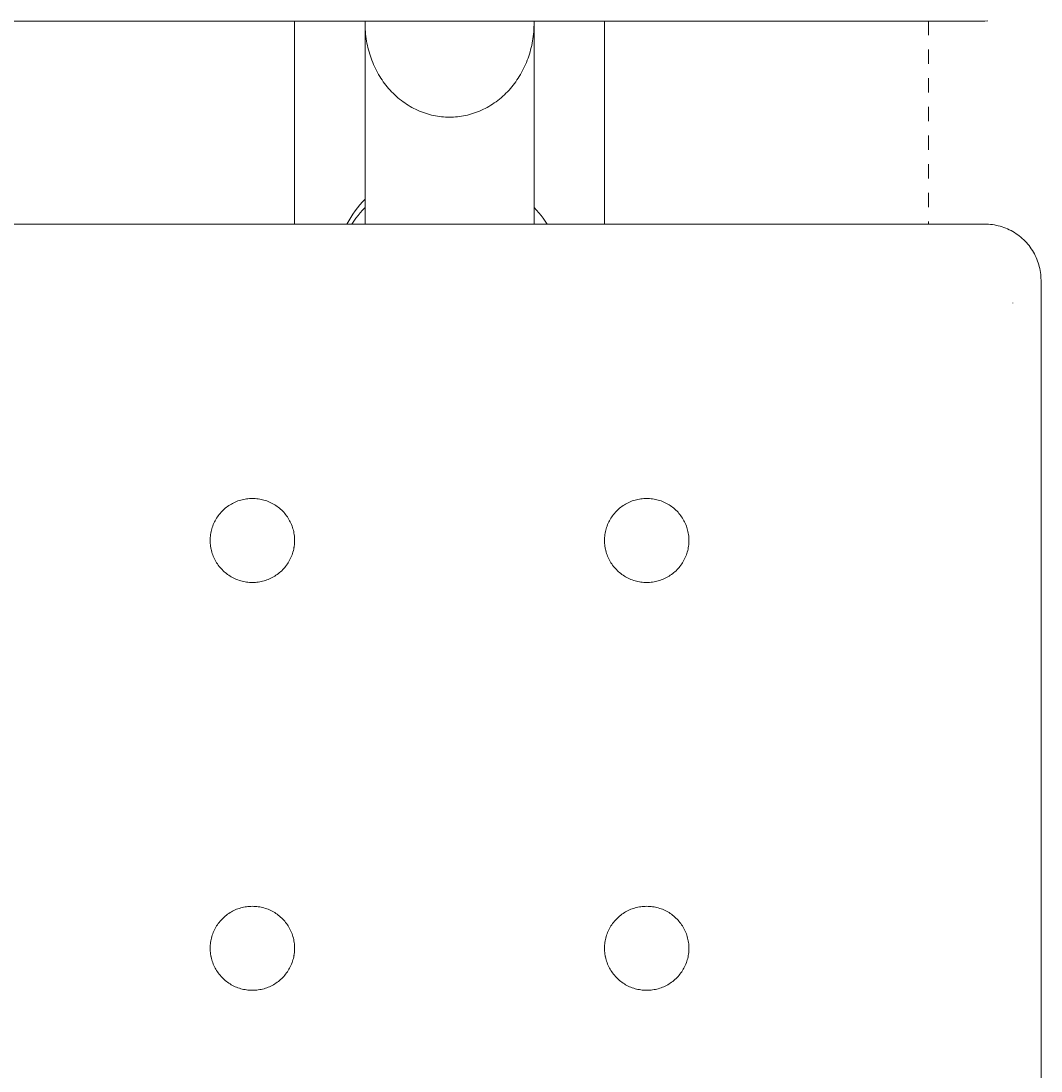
# Model space of a CAD drawing. Header units: inches. Extents: x -7 to 144, y -3 to 95.
# Drawn here: x 16.05 to 23.18, y 13.9 to 21.23 of the extents above; entities that cross this region are included whole.
import ezdxf

# ---------------------------------------------------------------- set-up
doc = ezdxf.new("R2010")
doc.units = ezdxf.units.IN
doc.linetypes.add('HIDDEN', pattern=[1.905, 1.27, -0.635])
doc.layers.add('ZANO_R', color=7, linetype='Continuous', lineweight=0)
doc.layers.add('ZANO_R_przerywana', color=250, linetype='HIDDEN', lineweight=0)

msp = doc.modelspace()

# ---------------------------------------------------------------- linework, layer by layer
at = {"layer": 'ZANO_R'}
for p, q in [((22.78782, 21.23406), (11.37049, 21.23406)), ((17.96498, 19.81464), (17.96498, 21.23406)), ((18.45708, 19.81464), (18.45709, 21.23406)), ((18.45716, 19.81464), (18.45716, 21.20713)), ((18.45716, 21.20713), (18.45757, 21.19095)), ((19.63774, 21.19096), (19.63815, 21.20714)), ((19.63815, 19.81464), (19.63815, 21.20714)), ((19.63824, 19.81464), (19.63822, 21.23406)), ((20.13033, 19.81464), (20.13033, 21.23406)), ((22.81097, 21.23432), (22.78782, 21.23406)), ((18.45757, 21.19095), (18.45834, 21.17478)), ((18.45834, 21.17478), (18.45946, 21.15863)), ((18.45946, 21.15863), (18.46094, 21.14251)), ((18.46094, 21.14251), (18.46278, 21.12643)), ((19.63253, 21.12644), (19.63437, 21.14253)), ((19.63437, 21.14253), (19.63585, 21.15864)), ((19.63585, 21.15864), (19.63698, 21.17479)), ((19.63698, 21.17479), (19.63774, 21.19096)), ((18.46278, 21.12643), (18.46498, 21.11039)), ((18.46498, 21.11039), (18.46754, 21.09441)), ((18.46754, 21.09441), (18.47045, 21.07849)), ((18.47045, 21.07849), (18.47358, 21.06329)), ((18.47358, 21.06329), (18.47704, 21.04817)), ((19.61828, 21.04818), (19.62174, 21.06331)), ((19.62174, 21.06331), (19.62487, 21.0785)), ((19.62487, 21.0785), (19.62778, 21.09442)), ((19.62778, 21.09442), (19.63034, 21.11041)), ((19.63034, 21.11041), (19.63253, 21.12644)), ((18.47704, 21.04817), (18.48082, 21.03312)), ((18.48082, 21.03312), (18.48493, 21.01816)), ((18.48493, 21.01816), (18.48937, 21.00329)), ((18.48937, 21.00329), (18.49413, 20.98853)), ((18.49413, 20.98853), (18.49922, 20.97387)), ((19.5961, 20.97388), (19.60119, 20.98854)), ((19.60119, 20.98854), (19.60595, 21.00331)), ((19.60595, 21.00331), (19.61039, 21.01817)), ((19.61039, 21.01817), (19.6145, 21.03313)), ((19.6145, 21.03313), (19.61828, 21.04818)), ((18.49922, 20.97387), (18.50463, 20.95933)), ((18.50463, 20.95933), (18.51041, 20.94482)), ((18.51041, 20.94482), (18.51651, 20.93044)), ((18.51651, 20.93044), (18.52294, 20.91621)), ((18.52294, 20.91621), (18.52969, 20.90212)), ((19.56563, 20.90213), (19.57238, 20.91622)), ((19.57238, 20.91622), (19.57881, 20.93045)), ((19.57881, 20.93045), (19.58491, 20.94483)), ((19.58491, 20.94483), (19.59068, 20.95934)), ((19.59068, 20.95934), (19.5961, 20.97388)), ((18.52969, 20.90212), (18.53676, 20.8882)), ((18.53676, 20.8882), (18.54416, 20.87444)), ((18.54416, 20.87444), (18.55187, 20.86086)), ((18.55187, 20.86086), (18.5599, 20.84747)), ((18.5599, 20.84747), (18.56792, 20.83476)), ((19.5274, 20.83477), (19.53542, 20.84747)), ((19.53542, 20.84747), (19.54345, 20.86087)), ((19.54345, 20.86087), (19.55116, 20.87445)), ((19.55116, 20.87445), (19.55855, 20.88821)), ((19.55855, 20.88821), (19.56563, 20.90213)), ((18.56792, 20.83476), (18.57623, 20.82224)), ((18.57623, 20.82224), (18.58483, 20.80992)), ((18.58483, 20.80992), (18.59371, 20.7978)), ((18.59371, 20.7978), (18.60287, 20.78589)), ((18.60287, 20.78589), (18.61231, 20.7742)), ((18.61231, 20.7742), (18.62202, 20.76274)), ((19.4733, 20.76274), (19.48301, 20.7742)), ((19.48301, 20.7742), (19.49245, 20.7859)), ((19.49245, 20.7859), (19.50161, 20.7978)), ((19.50161, 20.7978), (19.51049, 20.80993)), ((19.51049, 20.80993), (19.51909, 20.82225)), ((19.51909, 20.82225), (19.5274, 20.83477)), ((18.62202, 20.76274), (18.632, 20.75151)), ((18.632, 20.75151), (18.64245, 20.74032)), ((18.64245, 20.74032), (18.65317, 20.7294)), ((18.65317, 20.7294), (18.66416, 20.71874)), ((18.66416, 20.71874), (18.67542, 20.70836)), ((18.67542, 20.70836), (18.68693, 20.69827)), ((18.68693, 20.69827), (18.69869, 20.68848)), ((19.39663, 20.68849), (19.40839, 20.69828)), ((19.40839, 20.69828), (19.4199, 20.70837)), ((19.4199, 20.70837), (19.43116, 20.71874)), ((19.43116, 20.71874), (19.44215, 20.7294)), ((19.44215, 20.7294), (19.45287, 20.74033)), ((19.45287, 20.74033), (19.46331, 20.75151)), ((19.46331, 20.75151), (19.4733, 20.76274)), ((18.69869, 20.68848), (18.7107, 20.67899)), ((18.7107, 20.67899), (18.72295, 20.66982)), ((18.72295, 20.66982), (18.73491, 20.66134)), ((18.73491, 20.66134), (18.74707, 20.65316)), ((18.74707, 20.65316), (18.75944, 20.64528)), ((18.75944, 20.64528), (18.77201, 20.63773)), ((18.77201, 20.63773), (18.78476, 20.6305)), ((18.78476, 20.6305), (18.79769, 20.6236)), ((18.79769, 20.6236), (18.8108, 20.61703)), ((19.28451, 20.61704), (19.29762, 20.6236)), ((19.29762, 20.6236), (19.31056, 20.6305)), ((19.31056, 20.6305), (19.32331, 20.63773)), ((19.32331, 20.63773), (19.33588, 20.64529)), ((19.33588, 20.64529), (19.34825, 20.65316)), ((19.34825, 20.65316), (19.36041, 20.66134)), ((19.36041, 20.66134), (19.37237, 20.66983)), ((19.37237, 20.66983), (19.38462, 20.679)), ((19.38462, 20.679), (19.39663, 20.68849)), ((18.8108, 20.61703), (18.82408, 20.61082)), ((18.82408, 20.61082), (18.83762, 20.60491)), ((18.83762, 20.60491), (18.85131, 20.59936)), ((18.85131, 20.59936), (18.86515, 20.59417)), ((18.86515, 20.59417), (18.87912, 20.58936)), ((18.87912, 20.58936), (18.89321, 20.58493)), ((18.89321, 20.58493), (18.90742, 20.58088)), ((18.90742, 20.58088), (18.92173, 20.57722)), ((18.92173, 20.57722), (18.93614, 20.57395)), ((18.93614, 20.57395), (18.94991, 20.57121)), ((18.94991, 20.57121), (18.96375, 20.56883)), ((18.96375, 20.56883), (18.97765, 20.56681)), ((18.97765, 20.56681), (18.99159, 20.56515)), ((18.99159, 20.56515), (19.00558, 20.56386)), ((19.00558, 20.56386), (19.01959, 20.56294)), ((19.01959, 20.56294), (19.03362, 20.56239)), ((19.03362, 20.56239), (19.04766, 20.5622)), ((19.04766, 20.5622), (19.0617, 20.56239)), ((19.0617, 20.56239), (19.07573, 20.56294)), ((19.07573, 20.56294), (19.08974, 20.56386)), ((19.08974, 20.56386), (19.10372, 20.56515)), ((19.10372, 20.56515), (19.11767, 20.56681)), ((19.11767, 20.56681), (19.13156, 20.56883)), ((19.13156, 20.56883), (19.1454, 20.57121)), ((19.1454, 20.57121), (19.15917, 20.57395)), ((19.15917, 20.57395), (19.17358, 20.57722)), ((19.17358, 20.57722), (19.18789, 20.58088)), ((19.18789, 20.58088), (19.2021, 20.58493)), ((19.2021, 20.58493), (19.2162, 20.58937)), ((19.2162, 20.58937), (19.23017, 20.59418)), ((19.23017, 20.59418), (19.244, 20.59936)), ((19.244, 20.59936), (19.2577, 20.60491)), ((19.2577, 20.60491), (19.27124, 20.61082)), ((19.27124, 20.61082), (19.28451, 20.61704)), ((18.42082, 19.94962), (18.43861, 19.97022)), ((18.43861, 19.97022), (18.45708, 19.99022)), ((18.37171, 19.88442), (18.38736, 19.90669)), ((18.38736, 19.90669), (18.40373, 19.92843)), ((18.40373, 19.92843), (18.42082, 19.94962)), ((18.40817, 19.87501), (18.4239, 19.89422)), ((18.4239, 19.89422), (18.44021, 19.91294)), ((18.44021, 19.91294), (18.45708, 19.93116)), ((19.63824, 19.93116), (19.65511, 19.91294)), ((19.65511, 19.91294), (19.67142, 19.89422)), ((19.67142, 19.89422), (19.68715, 19.87501)), ((11.37049, 19.81464), (22.78782, 19.81464)), ((18.32936, 19.81464), (18.3427, 19.83837)), ((18.3427, 19.83837), (18.35682, 19.86163)), ((18.35682, 19.86163), (18.37171, 19.88442)), ((18.36457, 19.81464), (18.37849, 19.8352)), ((18.37849, 19.8352), (18.39302, 19.85533)), ((18.39302, 19.85533), (18.40817, 19.87501)), ((19.68715, 19.87501), (19.70229, 19.85533)), ((19.70229, 19.85533), (19.71683, 19.8352)), ((19.71683, 19.8352), (19.73074, 19.81464)), ((22.78782, 19.81464), (22.80153, 19.81443)), ((22.80153, 19.81443), (22.81523, 19.81374)), ((22.81523, 19.81374), (22.82889, 19.81257)), ((22.82889, 19.81257), (22.84251, 19.81092)), ((22.84251, 19.81092), (22.85606, 19.8088)), ((22.85606, 19.8088), (22.86953, 19.80621)), ((22.86953, 19.80621), (22.8829, 19.80315)), ((22.8829, 19.80315), (22.89615, 19.79963)), ((22.89615, 19.79963), (22.90928, 19.79564)), ((22.90928, 19.79564), (22.92225, 19.7912)), ((22.92225, 19.7912), (22.93507, 19.78631)), ((22.93507, 19.78631), (22.9477, 19.78098)), ((22.9477, 19.78098), (22.96015, 19.77521)), ((22.96015, 19.77521), (22.97238, 19.769)), ((22.97238, 19.769), (22.98439, 19.76238)), ((22.98439, 19.76238), (22.99616, 19.75533)), ((22.99616, 19.75533), (23.00767, 19.74789)), ((23.00767, 19.74789), (23.01892, 19.74004)), ((23.01892, 19.74004), (23.02989, 19.73181)), ((23.02989, 19.73181), (23.04057, 19.7232)), ((23.04057, 19.7232), (23.05094, 19.71422)), ((23.05094, 19.71422), (23.06099, 19.70489)), ((23.06099, 19.70489), (23.0707, 19.69521)), ((23.0707, 19.69521), (23.08008, 19.68519)), ((23.08008, 19.68519), (23.0891, 19.67486)), ((23.0891, 19.67486), (23.09775, 19.66422)), ((23.09775, 19.66422), (23.10602, 19.65328)), ((23.10602, 19.65328), (23.11391, 19.64206)), ((23.11391, 19.64206), (23.1214, 19.63057)), ((23.1214, 19.63057), (23.12849, 19.61883)), ((23.12849, 19.61883), (23.13516, 19.60684)), ((23.13516, 19.60684), (23.14141, 19.59464)), ((23.14141, 19.59464), (23.14724, 19.58222)), ((23.14724, 19.58222), (23.15262, 19.5696)), ((23.15262, 19.5696), (23.15756, 19.55681)), ((23.15756, 19.55681), (23.16205, 19.54385)), ((23.16205, 19.54385), (23.16608, 19.53074)), ((23.16608, 19.53074), (23.16966, 19.5175)), ((23.16966, 19.5175), (23.17277, 19.50414)), ((23.17277, 19.50414), (23.17541, 19.49068)), ((23.17541, 19.49068), (23.17759, 19.47714)), ((23.17759, 19.47714), (23.17928, 19.46353)), ((23.17928, 19.46353), (23.18051, 19.44987)), ((23.18051, 19.44987), (23.18125, 19.43617)), ((23.18125, 19.43617), (23.18152, 19.42246)), ((23.18152, 19.28576), (23.18152, 19.42246)), ((22.98467, 19.26135), (22.98465, 19.26352)), ((23.18152, 13.03517), (23.18152, 19.28576)), ((17.48841, 17.83562), (17.48041, 17.82919)), ((17.49663, 17.84176), (17.48841, 17.83562)), ((17.50507, 17.84761), (17.49663, 17.84176)), ((17.5137, 17.85317), (17.50507, 17.84761)), ((17.52252, 17.85841), (17.5137, 17.85317)), ((17.53151, 17.86335), (17.52252, 17.85841)), ((17.54068, 17.86797), (17.53151, 17.86335)), ((17.55, 17.87227), (17.54068, 17.86797)), ((17.55946, 17.87624), (17.55, 17.87227)), ((17.56906, 17.87988), (17.55946, 17.87624)), ((17.57878, 17.88318), (17.56906, 17.87988)), ((17.58861, 17.88614), (17.57878, 17.88318)), ((17.59853, 17.88876), (17.58861, 17.88614)), ((17.60854, 17.89103), (17.59853, 17.88876)), ((17.61862, 17.89294), (17.60854, 17.89103)), ((17.62877, 17.8945), (17.61862, 17.89294)), ((17.63896, 17.89571), (17.62877, 17.8945)), ((17.64919, 17.89657), (17.63896, 17.89571)), ((17.65944, 17.89706), (17.64919, 17.89657)), ((17.6697, 17.8972), (17.65944, 17.89706)), ((17.67997, 17.89706), (17.6697, 17.8972)), ((17.69022, 17.89657), (17.67997, 17.89706)), ((17.70045, 17.89571), (17.69022, 17.89657)), ((17.71064, 17.8945), (17.70045, 17.89571)), ((17.72078, 17.89294), (17.71064, 17.8945)), ((17.73087, 17.89103), (17.72078, 17.89294)), ((17.74088, 17.88876), (17.73087, 17.89103)), ((17.7508, 17.88614), (17.74088, 17.88876)), ((17.76063, 17.88318), (17.7508, 17.88614)), ((17.77035, 17.87988), (17.76063, 17.88318)), ((17.77994, 17.87624), (17.77035, 17.87988)), ((17.78941, 17.87227), (17.77994, 17.87624)), ((17.79873, 17.86797), (17.78941, 17.87227)), ((17.80789, 17.86335), (17.79873, 17.86797)), ((17.81689, 17.85841), (17.80789, 17.86335)), ((17.82571, 17.85317), (17.81689, 17.85841)), ((17.83434, 17.84761), (17.82571, 17.85317)), ((17.84277, 17.84176), (17.83434, 17.84761)), ((17.851, 17.83562), (17.84277, 17.84176)), ((17.859, 17.82919), (17.851, 17.83562)), ((20.23632, 17.82919), (20.24432, 17.83562)), ((20.24432, 17.83562), (20.25254, 17.84176)), ((20.25254, 17.84176), (20.26097, 17.84761)), ((20.26097, 17.84761), (20.2696, 17.85317)), ((20.2696, 17.85317), (20.27842, 17.85841)), ((20.27842, 17.85841), (20.28742, 17.86335)), ((20.28742, 17.86335), (20.29659, 17.86797)), ((20.29659, 17.86797), (20.30591, 17.87227)), ((20.30591, 17.87227), (20.31537, 17.87624)), ((20.31537, 17.87624), (20.32497, 17.87988)), ((20.32497, 17.87988), (20.33469, 17.88318)), ((20.33469, 17.88318), (20.34451, 17.88614)), ((20.34451, 17.88614), (20.35444, 17.88876)), ((20.35444, 17.88876), (20.36445, 17.89103)), ((20.36445, 17.89103), (20.37453, 17.89294)), ((20.37453, 17.89294), (20.38468, 17.8945)), ((20.38468, 17.8945), (20.39487, 17.89571)), ((20.39487, 17.89571), (20.4051, 17.89657)), ((20.4051, 17.89657), (20.41535, 17.89706)), ((20.41535, 17.89706), (20.42561, 17.8972)), ((20.42561, 17.8972), (20.43587, 17.89706)), ((20.43587, 17.89706), (20.44613, 17.89657)), ((20.44613, 17.89657), (20.45635, 17.89571)), ((20.45635, 17.89571), (20.46655, 17.8945)), ((20.46655, 17.8945), (20.47669, 17.89294)), ((20.47669, 17.89294), (20.48677, 17.89103)), ((20.48677, 17.89103), (20.49678, 17.88876)), ((20.49678, 17.88876), (20.50671, 17.88614)), ((20.50671, 17.88614), (20.51654, 17.88318)), ((20.51654, 17.88318), (20.52625, 17.87988)), ((20.52625, 17.87988), (20.53585, 17.87624)), ((20.53585, 17.87624), (20.54532, 17.87227)), ((20.54532, 17.87227), (20.55464, 17.86797)), ((20.55464, 17.86797), (20.5638, 17.86335)), ((20.5638, 17.86335), (20.5728, 17.85841)), ((20.5728, 17.85841), (20.58162, 17.85317)), ((20.58162, 17.85317), (20.59025, 17.84761)), ((20.59025, 17.84761), (20.59868, 17.84176)), ((20.59868, 17.84176), (20.6069, 17.83562)), ((20.6069, 17.83562), (20.61491, 17.82919)), ((17.41976, 17.76001), (17.41444, 17.75124)), ((17.42539, 17.7686), (17.41976, 17.76001)), ((17.43131, 17.77698), (17.42539, 17.7686)), ((17.43752, 17.78515), (17.43131, 17.77698)), ((17.44401, 17.7931), (17.43752, 17.78515)), ((17.45078, 17.80082), (17.44401, 17.7931)), ((17.45781, 17.80829), (17.45078, 17.80082)), ((17.4651, 17.81552), (17.45781, 17.80829)), ((17.47263, 17.82249), (17.4651, 17.81552)), ((17.48041, 17.82919), (17.47263, 17.82249)), ((17.86677, 17.82249), (17.859, 17.82919)), ((17.87431, 17.81552), (17.86677, 17.82249)), ((17.8816, 17.80829), (17.87431, 17.81552)), ((17.88863, 17.80082), (17.8816, 17.80829)), ((17.89539, 17.7931), (17.88863, 17.80082)), ((17.90189, 17.78515), (17.89539, 17.7931)), ((17.9081, 17.77698), (17.90189, 17.78515)), ((17.91402, 17.7686), (17.9081, 17.77698)), ((17.91964, 17.76001), (17.91402, 17.7686)), ((17.92497, 17.75124), (17.91964, 17.76001)), ((20.17035, 17.75124), (20.17567, 17.76001)), ((20.17567, 17.76001), (20.1813, 17.7686)), ((20.1813, 17.7686), (20.18722, 17.77698)), ((20.18722, 17.77698), (20.19343, 17.78515)), ((20.19343, 17.78515), (20.19992, 17.7931)), ((20.19992, 17.7931), (20.20669, 17.80082)), ((20.20669, 17.80082), (20.21372, 17.80829)), ((20.21372, 17.80829), (20.22101, 17.81552)), ((20.22101, 17.81552), (20.22854, 17.82249)), ((20.22854, 17.82249), (20.23632, 17.82919)), ((20.61491, 17.82919), (20.62268, 17.82249)), ((20.62268, 17.82249), (20.63022, 17.81552)), ((20.63022, 17.81552), (20.6375, 17.80829)), ((20.6375, 17.80829), (20.64453, 17.80082)), ((20.64453, 17.80082), (20.6513, 17.7931)), ((20.6513, 17.7931), (20.65779, 17.78515)), ((20.65779, 17.78515), (20.664, 17.77698)), ((20.664, 17.77698), (20.66993, 17.7686)), ((20.66993, 17.7686), (20.67555, 17.76001)), ((20.67555, 17.76001), (20.68087, 17.75124)), ((17.38616, 17.68538), (17.38346, 17.67548)), ((17.3892, 17.69518), (17.38616, 17.68538)), ((17.39258, 17.70487), (17.3892, 17.69518)), ((17.3963, 17.71444), (17.39258, 17.70487)), ((17.40035, 17.72387), (17.3963, 17.71444)), ((17.40473, 17.73316), (17.40035, 17.72387)), ((17.40943, 17.74228), (17.40473, 17.73316)), ((17.41444, 17.75124), (17.40943, 17.74228)), ((17.92998, 17.74228), (17.92497, 17.75124)), ((17.93468, 17.73316), (17.92998, 17.74228)), ((17.93906, 17.72387), (17.93468, 17.73316)), ((17.94311, 17.71444), (17.93906, 17.72387)), ((17.94682, 17.70487), (17.94311, 17.71444)), ((17.95021, 17.69518), (17.94682, 17.70487)), ((17.95325, 17.68538), (17.95021, 17.69518)), ((17.95595, 17.67548), (17.95325, 17.68538)), ((20.13937, 17.67548), (20.14207, 17.68538)), ((20.14207, 17.68538), (20.14511, 17.69518)), ((20.14511, 17.69518), (20.14849, 17.70487)), ((20.14849, 17.70487), (20.15221, 17.71444)), ((20.15221, 17.71444), (20.15626, 17.72387)), ((20.15626, 17.72387), (20.16064, 17.73316)), ((20.16064, 17.73316), (20.16533, 17.74228)), ((20.16533, 17.74228), (20.17035, 17.75124)), ((20.68087, 17.75124), (20.68589, 17.74228)), ((20.68589, 17.74228), (20.69059, 17.73316)), ((20.69059, 17.73316), (20.69496, 17.72387)), ((20.69496, 17.72387), (20.69901, 17.71444)), ((20.69901, 17.71444), (20.70273, 17.70487)), ((20.70273, 17.70487), (20.70611, 17.69518)), ((20.70611, 17.69518), (20.70915, 17.68538)), ((20.70915, 17.68538), (20.71185, 17.67548)), ((17.37465, 17.61464), (17.37443, 17.60438)), ((17.37523, 17.62489), (17.37465, 17.61464)), ((17.37617, 17.63511), (17.37523, 17.62489)), ((17.37746, 17.64529), (17.37617, 17.63511)), ((17.37911, 17.65542), (17.37746, 17.64529)), ((17.38111, 17.66549), (17.37911, 17.65542)), ((17.38346, 17.67548), (17.38111, 17.66549)), ((17.9583, 17.66549), (17.95595, 17.67548)), ((17.9603, 17.65542), (17.9583, 17.66549)), ((17.96194, 17.64529), (17.9603, 17.65542)), ((17.96324, 17.63511), (17.96194, 17.64529)), ((17.96418, 17.62489), (17.96324, 17.63511)), ((17.96476, 17.61464), (17.96418, 17.62489)), ((17.96498, 17.60438), (17.96476, 17.61464)), ((20.13034, 17.60438), (20.13056, 17.61464)), ((20.13056, 17.61464), (20.13114, 17.62489)), ((20.13114, 17.62489), (20.13208, 17.63511)), ((20.13208, 17.63511), (20.13337, 17.64529)), ((20.13337, 17.64529), (20.13502, 17.65542)), ((20.13502, 17.65542), (20.13702, 17.66549)), ((20.13702, 17.66549), (20.13937, 17.67548)), ((20.71185, 17.67548), (20.7142, 17.66549)), ((20.7142, 17.66549), (20.7162, 17.65542)), ((20.7162, 17.65542), (20.71785, 17.64529)), ((20.71785, 17.64529), (20.71915, 17.63511)), ((20.71915, 17.63511), (20.72008, 17.62489)), ((20.72008, 17.62489), (20.72066, 17.61464)), ((20.72066, 17.61464), (20.72089, 17.60438)), ((17.37463, 17.5941), (17.37443, 17.60438)), ((17.37519, 17.58383), (17.37463, 17.5941)), ((17.37611, 17.57359), (17.37519, 17.58383)), ((17.37739, 17.56339), (17.37611, 17.57359)), ((17.37902, 17.55323), (17.37739, 17.56339)), ((17.37875, 17.55449), (17.38001, 17.5477)), ((17.38101, 17.54315), (17.37902, 17.55323)), ((17.38334, 17.53313), (17.38101, 17.54315)), ((17.9584, 17.54315), (17.95606, 17.53313)), ((17.96038, 17.55323), (17.9584, 17.54315)), ((17.95939, 17.5477), (17.96066, 17.55449)), ((17.96202, 17.56339), (17.96038, 17.55323)), ((17.96329, 17.57359), (17.96202, 17.56339)), ((17.96421, 17.58383), (17.96329, 17.57359)), ((17.96477, 17.5941), (17.96421, 17.58383)), ((17.96498, 17.60438), (17.96477, 17.5941)), ((20.13054, 17.5941), (20.13034, 17.60438)), ((20.1311, 17.58383), (20.13054, 17.5941)), ((20.13202, 17.57359), (20.1311, 17.58383)), ((20.1333, 17.56339), (20.13202, 17.57359)), ((20.13493, 17.55323), (20.1333, 17.56339)), ((20.13592, 17.5477), (20.13465, 17.55449)), ((20.13692, 17.54315), (20.13493, 17.55323)), ((20.13925, 17.53313), (20.13692, 17.54315)), ((20.71431, 17.54315), (20.71197, 17.53313)), ((20.71629, 17.55323), (20.71431, 17.54315)), ((20.71657, 17.55449), (20.7153, 17.5477)), ((20.71792, 17.56339), (20.71629, 17.55323)), ((20.7192, 17.57359), (20.71792, 17.56339)), ((20.72012, 17.58383), (20.7192, 17.57359)), ((20.72068, 17.5941), (20.72012, 17.58383)), ((20.72089, 17.60438), (20.72068, 17.5941)), ((17.38603, 17.52321), (17.38334, 17.53313)), ((17.38906, 17.51338), (17.38603, 17.52321)), ((17.39243, 17.50366), (17.38906, 17.51338)), ((17.39614, 17.49407), (17.39243, 17.50366)), ((17.40018, 17.48462), (17.39614, 17.49407)), ((17.40454, 17.47531), (17.40018, 17.48462)), ((17.40923, 17.46616), (17.40454, 17.47531)), ((17.41424, 17.45718), (17.40923, 17.46616)), ((17.93017, 17.46616), (17.92517, 17.45718)), ((17.93486, 17.47531), (17.93017, 17.46616)), ((17.93923, 17.48462), (17.93486, 17.47531)), ((17.94327, 17.49407), (17.93923, 17.48462)), ((17.94698, 17.50366), (17.94327, 17.49407)), ((17.95035, 17.51338), (17.94698, 17.50366)), ((17.95338, 17.52321), (17.95035, 17.51338)), ((17.95606, 17.53313), (17.95338, 17.52321)), ((20.14194, 17.52321), (20.13925, 17.53313)), ((20.14497, 17.51338), (20.14194, 17.52321)), ((20.14834, 17.50366), (20.14497, 17.51338)), ((20.15204, 17.49407), (20.14834, 17.50366)), ((20.15608, 17.48462), (20.15204, 17.49407)), ((20.16045, 17.47531), (20.15608, 17.48462)), ((20.16514, 17.46616), (20.16045, 17.47531)), ((20.17015, 17.45718), (20.16514, 17.46616)), ((20.68608, 17.46616), (20.68108, 17.45718)), ((20.69077, 17.47531), (20.68608, 17.46616)), ((20.69514, 17.48462), (20.69077, 17.47531)), ((20.69918, 17.49407), (20.69514, 17.48462)), ((20.70289, 17.50366), (20.69918, 17.49407)), ((20.70626, 17.51338), (20.70289, 17.50366)), ((20.70928, 17.52321), (20.70626, 17.51338)), ((20.71197, 17.53313), (20.70928, 17.52321)), ((17.41955, 17.44837), (17.41424, 17.45718)), ((17.42518, 17.43976), (17.41955, 17.44837)), ((17.43109, 17.43135), (17.42518, 17.43976)), ((17.4373, 17.42316), (17.43109, 17.43135)), ((17.44379, 17.41518), (17.4373, 17.42316)), ((17.45055, 17.40743), (17.44379, 17.41518)), ((17.45758, 17.39993), (17.45055, 17.40743)), ((17.46487, 17.39268), (17.45758, 17.39993)), ((17.47241, 17.38568), (17.46487, 17.39268)), ((17.87454, 17.39268), (17.867, 17.38568)), ((17.88182, 17.39993), (17.87454, 17.39268)), ((17.88885, 17.40743), (17.88182, 17.39993)), ((17.89562, 17.41518), (17.88885, 17.40743)), ((17.90211, 17.42316), (17.89562, 17.41518)), ((17.90831, 17.43135), (17.90211, 17.42316)), ((17.91423, 17.43976), (17.90831, 17.43135)), ((17.91985, 17.44837), (17.91423, 17.43976)), ((17.92517, 17.45718), (17.91985, 17.44837)), ((20.17546, 17.44837), (20.17015, 17.45718)), ((20.18108, 17.43976), (20.17546, 17.44837)), ((20.187, 17.43135), (20.18108, 17.43976)), ((20.19321, 17.42316), (20.187, 17.43135)), ((20.1997, 17.41518), (20.19321, 17.42316)), ((20.20646, 17.40743), (20.1997, 17.41518)), ((20.21349, 17.39993), (20.20646, 17.40743)), ((20.22078, 17.39268), (20.21349, 17.39993)), ((20.22831, 17.38568), (20.22078, 17.39268)), ((20.63044, 17.39268), (20.62291, 17.38568)), ((20.63773, 17.39993), (20.63044, 17.39268)), ((20.64476, 17.40743), (20.63773, 17.39993)), ((20.65152, 17.41518), (20.64476, 17.40743)), ((20.65801, 17.42316), (20.65152, 17.41518)), ((20.66422, 17.43135), (20.65801, 17.42316)), ((20.67014, 17.43976), (20.66422, 17.43135)), ((20.67576, 17.44837), (20.67014, 17.43976)), ((20.68108, 17.45718), (20.67576, 17.44837)), ((17.48018, 17.37895), (17.47241, 17.38568)), ((17.48819, 17.3725), (17.48018, 17.37895)), ((17.49642, 17.36633), (17.48819, 17.3725)), ((17.50485, 17.36045), (17.49642, 17.36633)), ((17.51349, 17.35487), (17.50485, 17.36045)), ((17.52232, 17.3496), (17.51349, 17.35487)), ((17.53132, 17.34463), (17.52232, 17.3496)), ((17.54049, 17.33998), (17.53132, 17.34463)), ((17.54982, 17.33566), (17.54049, 17.33998)), ((17.5593, 17.33166), (17.54982, 17.33566)), ((17.56891, 17.328), (17.5593, 17.33166)), ((17.57864, 17.32468), (17.56891, 17.328)), ((17.58848, 17.32169), (17.57864, 17.32468)), ((17.59841, 17.31905), (17.58848, 17.32169)), ((17.60844, 17.31676), (17.59841, 17.31905)), ((17.74099, 17.31905), (17.73097, 17.31676)), ((17.75093, 17.32169), (17.74099, 17.31905)), ((17.76077, 17.32468), (17.75093, 17.32169)), ((17.7705, 17.328), (17.76077, 17.32468)), ((17.78011, 17.33166), (17.7705, 17.328)), ((17.78958, 17.33566), (17.78011, 17.33166)), ((17.79891, 17.33998), (17.78958, 17.33566)), ((17.80809, 17.34463), (17.79891, 17.33998)), ((17.81709, 17.3496), (17.80809, 17.34463)), ((17.82592, 17.35487), (17.81709, 17.3496)), ((17.83455, 17.36045), (17.82592, 17.35487)), ((17.84299, 17.36633), (17.83455, 17.36045)), ((17.85122, 17.3725), (17.84299, 17.36633)), ((17.85922, 17.37895), (17.85122, 17.3725)), ((17.867, 17.38568), (17.85922, 17.37895)), ((20.23609, 17.37895), (20.22831, 17.38568)), ((20.2441, 17.3725), (20.23609, 17.37895)), ((20.25232, 17.36633), (20.2441, 17.3725)), ((20.26076, 17.36045), (20.25232, 17.36633)), ((20.2694, 17.35487), (20.26076, 17.36045)), ((20.27822, 17.3496), (20.2694, 17.35487)), ((20.28723, 17.34463), (20.27822, 17.3496)), ((20.2964, 17.33998), (20.28723, 17.34463)), ((20.30573, 17.33566), (20.2964, 17.33998)), ((20.3152, 17.33166), (20.30573, 17.33566)), ((20.32481, 17.328), (20.3152, 17.33166)), ((20.33454, 17.32468), (20.32481, 17.328)), ((20.34438, 17.32169), (20.33454, 17.32468)), ((20.35432, 17.31905), (20.34438, 17.32169)), ((20.36435, 17.31676), (20.35432, 17.31905)), ((20.4969, 17.31905), (20.48687, 17.31676)), ((20.50684, 17.32169), (20.4969, 17.31905)), ((20.51668, 17.32468), (20.50684, 17.32169)), ((20.52641, 17.328), (20.51668, 17.32468)), ((20.53602, 17.33166), (20.52641, 17.328)), ((20.54549, 17.33566), (20.53602, 17.33166)), ((20.55482, 17.33998), (20.54549, 17.33566)), ((20.56399, 17.34463), (20.55482, 17.33998)), ((20.573, 17.3496), (20.56399, 17.34463)), ((20.58182, 17.35487), (20.573, 17.3496)), ((20.59046, 17.36045), (20.58182, 17.35487)), ((20.5989, 17.36633), (20.59046, 17.36045)), ((20.60712, 17.3725), (20.5989, 17.36633)), ((20.61513, 17.37895), (20.60712, 17.3725)), ((20.62291, 17.38568), (20.61513, 17.37895)), ((17.61854, 17.31483), (17.60844, 17.31676)), ((17.6287, 17.31324), (17.61854, 17.31483)), ((17.63891, 17.31201), (17.6287, 17.31324)), ((17.64915, 17.31114), (17.63891, 17.31201)), ((17.65942, 17.31062), (17.64915, 17.31114)), ((17.6697, 17.31047), (17.65942, 17.31062)), ((17.67999, 17.31062), (17.6697, 17.31047)), ((17.69025, 17.31114), (17.67999, 17.31062)), ((17.7005, 17.31201), (17.69025, 17.31114)), ((17.71071, 17.31324), (17.7005, 17.31201)), ((17.72087, 17.31483), (17.71071, 17.31324)), ((17.73097, 17.31676), (17.72087, 17.31483)), ((20.37444, 17.31483), (20.36435, 17.31676)), ((20.3846, 17.31324), (20.37444, 17.31483)), ((20.39481, 17.31201), (20.3846, 17.31324)), ((20.40506, 17.31114), (20.39481, 17.31201)), ((20.41533, 17.31062), (20.40506, 17.31114)), ((20.42561, 17.31047), (20.41533, 17.31062)), ((20.43589, 17.31062), (20.42561, 17.31047)), ((20.44616, 17.31114), (20.43589, 17.31062)), ((20.45641, 17.31201), (20.44616, 17.31114)), ((20.46662, 17.31324), (20.45641, 17.31201)), ((20.47678, 17.31483), (20.46662, 17.31324)), ((20.48687, 17.31676), (20.47678, 17.31483)), ((17.61862, 15.04288), (17.60854, 15.04097)), ((17.61862, 15.04288), (17.60854, 15.04097)), ((17.62877, 15.04445), (17.61862, 15.04288)), ((17.62877, 15.04445), (17.61862, 15.04288)), ((17.63896, 15.04565), (17.62877, 15.04445)), ((17.63896, 15.04565), (17.62877, 15.04445)), ((17.64919, 15.04651), (17.63896, 15.04565)), ((17.64919, 15.04651), (17.63896, 15.04565)), ((17.65944, 15.047), (17.64919, 15.04651)), ((17.65944, 15.047), (17.64919, 15.04651)), ((17.6697, 15.04714), (17.65944, 15.047)), ((17.6697, 15.04714), (17.65944, 15.047)), ((17.67997, 15.047), (17.6697, 15.04714)), ((17.67997, 15.047), (17.6697, 15.04714)), ((17.69022, 15.04651), (17.67997, 15.047)), ((17.69022, 15.04651), (17.67997, 15.047)), ((17.70045, 15.04565), (17.69022, 15.04651)), ((17.70045, 15.04565), (17.69022, 15.04651)), ((17.71064, 15.04445), (17.70045, 15.04565)), ((17.71064, 15.04445), (17.70045, 15.04565)), ((17.72078, 15.04288), (17.71064, 15.04445)), ((17.72078, 15.04288), (17.71064, 15.04445)), ((17.73087, 15.04097), (17.72078, 15.04288)), ((17.73087, 15.04097), (17.72078, 15.04288)), ((20.36445, 15.04097), (20.37453, 15.04288)), ((20.36445, 15.04097), (20.37453, 15.04288)), ((20.37453, 15.04288), (20.38468, 15.04445)), ((20.37453, 15.04288), (20.38468, 15.04445)), ((20.38468, 15.04445), (20.39487, 15.04565)), ((20.38468, 15.04445), (20.39487, 15.04565)), ((20.39487, 15.04565), (20.4051, 15.04651)), ((20.39487, 15.04565), (20.4051, 15.04651)), ((20.4051, 15.04651), (20.41535, 15.047)), ((20.4051, 15.04651), (20.41535, 15.047)), ((20.41535, 15.047), (20.42561, 15.04714)), ((20.41535, 15.047), (20.42561, 15.04714)), ((20.42561, 15.04714), (20.43587, 15.047)), ((20.42561, 15.04714), (20.43587, 15.047)), ((20.43587, 15.047), (20.44613, 15.04651)), ((20.43587, 15.047), (20.44613, 15.04651)), ((20.44613, 15.04651), (20.45635, 15.04565)), ((20.44613, 15.04651), (20.45635, 15.04565)), ((20.45635, 15.04565), (20.46655, 15.04445)), ((20.45635, 15.04565), (20.46655, 15.04445)), ((20.46655, 15.04445), (20.47669, 15.04288)), ((20.46655, 15.04445), (20.47669, 15.04288)), ((20.47669, 15.04288), (20.48677, 15.04097)), ((20.47669, 15.04288), (20.48677, 15.04097)), ((17.47263, 14.97243), (17.4651, 14.96546)), ((17.47263, 14.97243), (17.4651, 14.96546)), ((17.48041, 14.97913), (17.47263, 14.97243)), ((17.48041, 14.97913), (17.47263, 14.97243)), ((17.48841, 14.98556), (17.48041, 14.97913)), ((17.48841, 14.98556), (17.48041, 14.97913)), ((17.49663, 14.9917), (17.48841, 14.98556)), ((17.49663, 14.9917), (17.48841, 14.98556)), ((17.50507, 14.99755), (17.49663, 14.9917)), ((17.50507, 14.99755), (17.49663, 14.9917)), ((17.5137, 15.00311), (17.50507, 14.99755)), ((17.5137, 15.00311), (17.50507, 14.99755)), ((17.52252, 15.00836), (17.5137, 15.00311)), ((17.52252, 15.00836), (17.5137, 15.00311)), ((17.53151, 15.01329), (17.52252, 15.00836)), ((17.53151, 15.01329), (17.52252, 15.00836)), ((17.54068, 15.01792), (17.53151, 15.01329)), ((17.54068, 15.01792), (17.53151, 15.01329)), ((17.55, 15.02221), (17.54068, 15.01792)), ((17.55, 15.02221), (17.54068, 15.01792)), ((17.55946, 15.02619), (17.55, 15.02221)), ((17.55946, 15.02619), (17.55, 15.02221)), ((17.56906, 15.02982), (17.55946, 15.02619)), ((17.56906, 15.02982), (17.55946, 15.02619)), ((17.57878, 15.03312), (17.56906, 15.02982)), ((17.57878, 15.03312), (17.56906, 15.02982)), ((17.58861, 15.03608), (17.57878, 15.03312)), ((17.58861, 15.03608), (17.57878, 15.03312)), ((17.59853, 15.0387), (17.58861, 15.03608)), ((17.59853, 15.0387), (17.58861, 15.03608)), ((17.60854, 15.04097), (17.59853, 15.0387)), ((17.60854, 15.04097), (17.59853, 15.0387)), ((17.74088, 15.0387), (17.73087, 15.04097)), ((17.74088, 15.0387), (17.73087, 15.04097)), ((17.7508, 15.03608), (17.74088, 15.0387)), ((17.7508, 15.03608), (17.74088, 15.0387)), ((17.76063, 15.03312), (17.7508, 15.03608)), ((17.76063, 15.03312), (17.7508, 15.03608)), ((17.77035, 15.02982), (17.76063, 15.03312)), ((17.77035, 15.02982), (17.76063, 15.03312)), ((17.77994, 15.02619), (17.77035, 15.02982)), ((17.77994, 15.02619), (17.77035, 15.02982)), ((17.78941, 15.02221), (17.77994, 15.02619)), ((17.78941, 15.02221), (17.77994, 15.02619)), ((17.79873, 15.01792), (17.78941, 15.02221)), ((17.79873, 15.01792), (17.78941, 15.02221)), ((17.80789, 15.01329), (17.79873, 15.01792)), ((17.80789, 15.01329), (17.79873, 15.01792)), ((17.81689, 15.00836), (17.80789, 15.01329)), ((17.81689, 15.00836), (17.80789, 15.01329)), ((17.82571, 15.00311), (17.81689, 15.00836)), ((17.82571, 15.00311), (17.81689, 15.00836)), ((17.83434, 14.99755), (17.82571, 15.00311)), ((17.83434, 14.99755), (17.82571, 15.00311)), ((17.84277, 14.9917), (17.83434, 14.99755)), ((17.84277, 14.9917), (17.83434, 14.99755)), ((17.851, 14.98556), (17.84277, 14.9917)), ((17.851, 14.98556), (17.84277, 14.9917)), ((17.859, 14.97913), (17.851, 14.98556)), ((17.859, 14.97913), (17.851, 14.98556)), ((17.86677, 14.97243), (17.859, 14.97913)), ((17.86677, 14.97243), (17.859, 14.97913)), ((17.87431, 14.96546), (17.86677, 14.97243)), ((17.87431, 14.96546), (17.86677, 14.97243)), ((20.22101, 14.96546), (20.22854, 14.97243)), ((20.22101, 14.96546), (20.22854, 14.97243)), ((20.22854, 14.97243), (20.23632, 14.97913)), ((20.22854, 14.97243), (20.23632, 14.97913)), ((20.23632, 14.97913), (20.24432, 14.98556)), ((20.23632, 14.97913), (20.24432, 14.98556)), ((20.24432, 14.98556), (20.25254, 14.9917)), ((20.24432, 14.98556), (20.25254, 14.9917)), ((20.25254, 14.9917), (20.26097, 14.99755)), ((20.25254, 14.9917), (20.26097, 14.99755)), ((20.26097, 14.99755), (20.2696, 15.00311)), ((20.26097, 14.99755), (20.2696, 15.00311)), ((20.2696, 15.00311), (20.27842, 15.00836)), ((20.2696, 15.00311), (20.27842, 15.00836)), ((20.27842, 15.00836), (20.28742, 15.01329)), ((20.27842, 15.00836), (20.28742, 15.01329)), ((20.28742, 15.01329), (20.29659, 15.01792)), ((20.28742, 15.01329), (20.29659, 15.01792)), ((20.29659, 15.01792), (20.30591, 15.02221)), ((20.29659, 15.01792), (20.30591, 15.02221)), ((20.30591, 15.02221), (20.31537, 15.02619)), ((20.30591, 15.02221), (20.31537, 15.02619)), ((20.31537, 15.02619), (20.32497, 15.02982)), ((20.31537, 15.02619), (20.32497, 15.02982)), ((20.32497, 15.02982), (20.33469, 15.03312)), ((20.32497, 15.02982), (20.33469, 15.03312)), ((20.33469, 15.03312), (20.34451, 15.03608)), ((20.33469, 15.03312), (20.34451, 15.03608)), ((20.34451, 15.03608), (20.35444, 15.0387)), ((20.34451, 15.03608), (20.35444, 15.0387)), ((20.35444, 15.0387), (20.36445, 15.04097)), ((20.35444, 15.0387), (20.36445, 15.04097)), ((20.48677, 15.04097), (20.49678, 15.0387)), ((20.48677, 15.04097), (20.49678, 15.0387)), ((20.49678, 15.0387), (20.50671, 15.03608)), ((20.49678, 15.0387), (20.50671, 15.03608)), ((20.50671, 15.03608), (20.51654, 15.03312)), ((20.50671, 15.03608), (20.51654, 15.03312)), ((20.51654, 15.03312), (20.52625, 15.02982)), ((20.51654, 15.03312), (20.52625, 15.02982)), ((20.52625, 15.02982), (20.53585, 15.02619)), ((20.52625, 15.02982), (20.53585, 15.02619)), ((20.53585, 15.02619), (20.54532, 15.02221)), ((20.53585, 15.02619), (20.54532, 15.02221)), ((20.54532, 15.02221), (20.55464, 15.01792)), ((20.54532, 15.02221), (20.55464, 15.01792)), ((20.55464, 15.01792), (20.5638, 15.01329)), ((20.55464, 15.01792), (20.5638, 15.01329)), ((20.5638, 15.01329), (20.5728, 15.00836)), ((20.5638, 15.01329), (20.5728, 15.00836)), ((20.5728, 15.00836), (20.58162, 15.00311)), ((20.5728, 15.00836), (20.58162, 15.00311)), ((20.58162, 15.00311), (20.59025, 14.99755)), ((20.58162, 15.00311), (20.59025, 14.99755)), ((20.59025, 14.99755), (20.59868, 14.9917)), ((20.59025, 14.99755), (20.59868, 14.9917)), ((20.59868, 14.9917), (20.6069, 14.98556)), ((20.59868, 14.9917), (20.6069, 14.98556)), ((20.6069, 14.98556), (20.61491, 14.97913)), ((20.6069, 14.98556), (20.61491, 14.97913)), ((20.61491, 14.97913), (20.62268, 14.97243)), ((20.61491, 14.97913), (20.62268, 14.97243)), ((20.62268, 14.97243), (20.63022, 14.96546)), ((20.62268, 14.97243), (20.63022, 14.96546)), ((17.41444, 14.90118), (17.40943, 14.89222)), ((17.41444, 14.90118), (17.40943, 14.89222)), ((17.41976, 14.90995), (17.41444, 14.90118)), ((17.41976, 14.90995), (17.41444, 14.90118)), ((17.42539, 14.91854), (17.41976, 14.90995)), ((17.42539, 14.91854), (17.41976, 14.90995)), ((17.43131, 14.92692), (17.42539, 14.91854)), ((17.43131, 14.92692), (17.42539, 14.91854)), ((17.43752, 14.93509), (17.43131, 14.92692)), ((17.43752, 14.93509), (17.43131, 14.92692)), ((17.44401, 14.94304), (17.43752, 14.93509)), ((17.44401, 14.94304), (17.43752, 14.93509)), ((17.45078, 14.95076), (17.44401, 14.94304)), ((17.45078, 14.95076), (17.44401, 14.94304)), ((17.45781, 14.95824), (17.45078, 14.95076)), ((17.45781, 14.95824), (17.45078, 14.95076)), ((17.4651, 14.96546), (17.45781, 14.95824)), ((17.4651, 14.96546), (17.45781, 14.95824)), ((17.8816, 14.95824), (17.87431, 14.96546)), ((17.8816, 14.95824), (17.87431, 14.96546)), ((17.88863, 14.95076), (17.8816, 14.95824)), ((17.88863, 14.95076), (17.8816, 14.95824)), ((17.89539, 14.94304), (17.88863, 14.95076)), ((17.89539, 14.94304), (17.88863, 14.95076)), ((17.90189, 14.93509), (17.89539, 14.94304)), ((17.90189, 14.93509), (17.89539, 14.94304)), ((17.9081, 14.92692), (17.90189, 14.93509)), ((17.9081, 14.92692), (17.90189, 14.93509)), ((17.91402, 14.91854), (17.9081, 14.92692)), ((17.91402, 14.91854), (17.9081, 14.92692)), ((17.91964, 14.90995), (17.91402, 14.91854)), ((17.91964, 14.90995), (17.91402, 14.91854)), ((17.92497, 14.90118), (17.91964, 14.90995)), ((17.92497, 14.90118), (17.91964, 14.90995)), ((17.92998, 14.89222), (17.92497, 14.90118)), ((17.92998, 14.89222), (17.92497, 14.90118)), ((20.16533, 14.89222), (20.17035, 14.90118)), ((20.16533, 14.89222), (20.17035, 14.90118)), ((20.17035, 14.90118), (20.17567, 14.90995)), ((20.17035, 14.90118), (20.17567, 14.90995)), ((20.17567, 14.90995), (20.1813, 14.91854)), ((20.17567, 14.90995), (20.1813, 14.91854)), ((20.1813, 14.91854), (20.18722, 14.92692)), ((20.1813, 14.91854), (20.18722, 14.92692)), ((20.18722, 14.92692), (20.19343, 14.93509)), ((20.18722, 14.92692), (20.19343, 14.93509)), ((20.19343, 14.93509), (20.19992, 14.94304)), ((20.19343, 14.93509), (20.19992, 14.94304)), ((20.19992, 14.94304), (20.20669, 14.95076)), ((20.19992, 14.94304), (20.20669, 14.95076)), ((20.20669, 14.95076), (20.21372, 14.95824)), ((20.20669, 14.95076), (20.21372, 14.95824)), ((20.21372, 14.95824), (20.22101, 14.96546)), ((20.21372, 14.95824), (20.22101, 14.96546)), ((20.63022, 14.96546), (20.6375, 14.95824)), ((20.63022, 14.96546), (20.6375, 14.95824)), ((20.6375, 14.95824), (20.64453, 14.95076)), ((20.6375, 14.95824), (20.64453, 14.95076)), ((20.64453, 14.95076), (20.6513, 14.94304)), ((20.64453, 14.95076), (20.6513, 14.94304)), ((20.6513, 14.94304), (20.65779, 14.93509)), ((20.6513, 14.94304), (20.65779, 14.93509)), ((20.65779, 14.93509), (20.664, 14.92692)), ((20.65779, 14.93509), (20.664, 14.92692)), ((20.664, 14.92692), (20.66993, 14.91854)), ((20.664, 14.92692), (20.66993, 14.91854)), ((20.66993, 14.91854), (20.67555, 14.90995)), ((20.66993, 14.91854), (20.67555, 14.90995)), ((20.67555, 14.90995), (20.68087, 14.90118)), ((20.67555, 14.90995), (20.68087, 14.90118)), ((20.68087, 14.90118), (20.68589, 14.89222)), ((20.68087, 14.90118), (20.68589, 14.89222)), ((17.38346, 14.82542), (17.38111, 14.81543)), ((17.38346, 14.82542), (17.38111, 14.81543)), ((17.38616, 14.83532), (17.38346, 14.82542)), ((17.38616, 14.83532), (17.38346, 14.82542)), ((17.3892, 14.84513), (17.38616, 14.83532)), ((17.3892, 14.84513), (17.38616, 14.83532)), ((17.39258, 14.85482), (17.3892, 14.84513)), ((17.39258, 14.85482), (17.3892, 14.84513)), ((17.3963, 14.86438), (17.39258, 14.85482)), ((17.3963, 14.86438), (17.39258, 14.85482)), ((17.40035, 14.87381), (17.3963, 14.86438)), ((17.40035, 14.87381), (17.3963, 14.86438)), ((17.40473, 14.8831), (17.40035, 14.87381)), ((17.40473, 14.8831), (17.40035, 14.87381)), ((17.40943, 14.89222), (17.40473, 14.8831)), ((17.40943, 14.89222), (17.40473, 14.8831)), ((17.93468, 14.8831), (17.92998, 14.89222)), ((17.93468, 14.8831), (17.92998, 14.89222)), ((17.93906, 14.87381), (17.93468, 14.8831)), ((17.93906, 14.87381), (17.93468, 14.8831)), ((17.94311, 14.86438), (17.93906, 14.87381)), ((17.94311, 14.86438), (17.93906, 14.87381)), ((17.94682, 14.85482), (17.94311, 14.86438)), ((17.94682, 14.85482), (17.94311, 14.86438)), ((17.95021, 14.84513), (17.94682, 14.85482)), ((17.95021, 14.84513), (17.94682, 14.85482)), ((17.95325, 14.83532), (17.95021, 14.84513)), ((17.95325, 14.83532), (17.95021, 14.84513)), ((17.95595, 14.82542), (17.95325, 14.83532)), ((17.95595, 14.82542), (17.95325, 14.83532)), ((17.9583, 14.81543), (17.95595, 14.82542)), ((17.9583, 14.81543), (17.95595, 14.82542)), ((20.13702, 14.81543), (20.13937, 14.82542)), ((20.13702, 14.81543), (20.13937, 14.82542)), ((20.13937, 14.82542), (20.14207, 14.83532)), ((20.13937, 14.82542), (20.14207, 14.83532)), ((20.14207, 14.83532), (20.14511, 14.84513)), ((20.14207, 14.83532), (20.14511, 14.84513)), ((20.14511, 14.84513), (20.14849, 14.85482)), ((20.14511, 14.84513), (20.14849, 14.85482)), ((20.14849, 14.85482), (20.15221, 14.86438)), ((20.14849, 14.85482), (20.15221, 14.86438)), ((20.15221, 14.86438), (20.15626, 14.87381)), ((20.15221, 14.86438), (20.15626, 14.87381)), ((20.15626, 14.87381), (20.16064, 14.8831)), ((20.15626, 14.87381), (20.16064, 14.8831)), ((20.16064, 14.8831), (20.16533, 14.89222)), ((20.16064, 14.8831), (20.16533, 14.89222)), ((20.68589, 14.89222), (20.69059, 14.8831)), ((20.68589, 14.89222), (20.69059, 14.8831)), ((20.69059, 14.8831), (20.69496, 14.87381)), ((20.69059, 14.8831), (20.69496, 14.87381)), ((20.69496, 14.87381), (20.69901, 14.86438)), ((20.69496, 14.87381), (20.69901, 14.86438)), ((20.69901, 14.86438), (20.70273, 14.85482)), ((20.69901, 14.86438), (20.70273, 14.85482)), ((20.70273, 14.85482), (20.70611, 14.84513)), ((20.70273, 14.85482), (20.70611, 14.84513)), ((20.70611, 14.84513), (20.70915, 14.83532)), ((20.70611, 14.84513), (20.70915, 14.83532)), ((20.70915, 14.83532), (20.71185, 14.82542)), ((20.70915, 14.83532), (20.71185, 14.82542)), ((20.71185, 14.82542), (20.7142, 14.81543)), ((20.71185, 14.82542), (20.7142, 14.81543)), ((17.37465, 14.76458), (17.37443, 14.75432)), ((17.37465, 14.76458), (17.37443, 14.75432)), ((17.37463, 14.74404), (17.37443, 14.75432)), ((17.37523, 14.77483), (17.37465, 14.76458)), ((17.37523, 14.77483), (17.37465, 14.76458)), ((17.37617, 14.78505), (17.37523, 14.77483)), ((17.37617, 14.78505), (17.37523, 14.77483)), ((17.37746, 14.79523), (17.37617, 14.78505)), ((17.37746, 14.79523), (17.37617, 14.78505)), ((17.37911, 14.80536), (17.37746, 14.79523)), ((17.37911, 14.80536), (17.37746, 14.79523)), ((17.38111, 14.81543), (17.37911, 14.80536)), ((17.38111, 14.81543), (17.37911, 14.80536)), ((17.9603, 14.80536), (17.9583, 14.81543)), ((17.9603, 14.80536), (17.9583, 14.81543)), ((17.96194, 14.79523), (17.9603, 14.80536)), ((17.96194, 14.79523), (17.9603, 14.80536)), ((17.96324, 14.78505), (17.96194, 14.79523)), ((17.96324, 14.78505), (17.96194, 14.79523)), ((17.96418, 14.77483), (17.96324, 14.78505)), ((17.96418, 14.77483), (17.96324, 14.78505)), ((17.96476, 14.76458), (17.96418, 14.77483)), ((17.96476, 14.76458), (17.96418, 14.77483)), ((17.96498, 14.75432), (17.96476, 14.76458)), ((17.96498, 14.75432), (17.96476, 14.76458)), ((17.96498, 14.75432), (17.96477, 14.74404)), ((20.13034, 14.75432), (20.13056, 14.76458)), ((20.13034, 14.75432), (20.13056, 14.76458)), ((20.13054, 14.74404), (20.13034, 14.75432)), ((20.13056, 14.76458), (20.13114, 14.77483)), ((20.13056, 14.76458), (20.13114, 14.77483)), ((20.13114, 14.77483), (20.13208, 14.78505)), ((20.13114, 14.77483), (20.13208, 14.78505)), ((20.13208, 14.78505), (20.13337, 14.79523)), ((20.13208, 14.78505), (20.13337, 14.79523)), ((20.13337, 14.79523), (20.13502, 14.80536)), ((20.13337, 14.79523), (20.13502, 14.80536)), ((20.13502, 14.80536), (20.13702, 14.81543)), ((20.13502, 14.80536), (20.13702, 14.81543)), ((20.7142, 14.81543), (20.7162, 14.80536)), ((20.7142, 14.81543), (20.7162, 14.80536)), ((20.7162, 14.80536), (20.71785, 14.79523)), ((20.7162, 14.80536), (20.71785, 14.79523)), ((20.71785, 14.79523), (20.71915, 14.78505)), ((20.71785, 14.79523), (20.71915, 14.78505)), ((20.71915, 14.78505), (20.72008, 14.77483)), ((20.71915, 14.78505), (20.72008, 14.77483)), ((20.72008, 14.77483), (20.72066, 14.76458)), ((20.72008, 14.77483), (20.72066, 14.76458)), ((20.72066, 14.76458), (20.72089, 14.75432)), ((20.72066, 14.76458), (20.72089, 14.75432)), ((20.72089, 14.75432), (20.72068, 14.74404)), ((17.37519, 14.73377), (17.37463, 14.74404)), ((17.37611, 14.72353), (17.37519, 14.73377)), ((17.37739, 14.71333), (17.37611, 14.72353)), ((17.37902, 14.70318), (17.37739, 14.71333)), ((17.37875, 14.70444), (17.38001, 14.69764)), ((17.38101, 14.69309), (17.37902, 14.70318)), ((17.38334, 14.68307), (17.38101, 14.69309)), ((17.38603, 14.67315), (17.38334, 14.68307)), ((17.95606, 14.68307), (17.95338, 14.67315)), ((17.9584, 14.69309), (17.95606, 14.68307)), ((17.96038, 14.70318), (17.9584, 14.69309)), ((17.95939, 14.69764), (17.96066, 14.70444)), ((17.96202, 14.71333), (17.96038, 14.70318)), ((17.96329, 14.72353), (17.96202, 14.71333)), ((17.96421, 14.73377), (17.96329, 14.72353)), ((17.96477, 14.74404), (17.96421, 14.73377)), ((20.1311, 14.73377), (20.13054, 14.74404)), ((20.13202, 14.72353), (20.1311, 14.73377)), ((20.1333, 14.71333), (20.13202, 14.72353)), ((20.13493, 14.70318), (20.1333, 14.71333)), ((20.13592, 14.69764), (20.13465, 14.70444)), ((20.13692, 14.69309), (20.13493, 14.70318)), ((20.13925, 14.68307), (20.13692, 14.69309)), ((20.14194, 14.67315), (20.13925, 14.68307)), ((20.71197, 14.68307), (20.70928, 14.67315)), ((20.71431, 14.69309), (20.71197, 14.68307)), ((20.71629, 14.70318), (20.71431, 14.69309)), ((20.71657, 14.70444), (20.7153, 14.69764)), ((20.71792, 14.71333), (20.71629, 14.70318)), ((20.7192, 14.72353), (20.71792, 14.71333)), ((20.72012, 14.73377), (20.7192, 14.72353)), ((20.72068, 14.74404), (20.72012, 14.73377)), ((17.38906, 14.66332), (17.38603, 14.67315)), ((17.39243, 14.65361), (17.38906, 14.66332)), ((17.39614, 14.64401), (17.39243, 14.65361)), ((17.40018, 14.63456), (17.39614, 14.64401)), ((17.40454, 14.62525), (17.40018, 14.63456)), ((17.40923, 14.6161), (17.40454, 14.62525)), ((17.41424, 14.60712), (17.40923, 14.6161)), ((17.41955, 14.59831), (17.41424, 14.60712)), ((17.92517, 14.60712), (17.91985, 14.59831)), ((17.93017, 14.6161), (17.92517, 14.60712)), ((17.93486, 14.62525), (17.93017, 14.6161)), ((17.93923, 14.63456), (17.93486, 14.62525)), ((17.94327, 14.64401), (17.93923, 14.63456)), ((17.94698, 14.65361), (17.94327, 14.64401)), ((17.95035, 14.66332), (17.94698, 14.65361)), ((17.95338, 14.67315), (17.95035, 14.66332)), ((20.14497, 14.66332), (20.14194, 14.67315)), ((20.14834, 14.65361), (20.14497, 14.66332)), ((20.15204, 14.64401), (20.14834, 14.65361)), ((20.15608, 14.63456), (20.15204, 14.64401)), ((20.16045, 14.62525), (20.15608, 14.63456)), ((20.16514, 14.6161), (20.16045, 14.62525)), ((20.17015, 14.60712), (20.16514, 14.6161)), ((20.17546, 14.59831), (20.17015, 14.60712)), ((20.68108, 14.60712), (20.67576, 14.59831)), ((20.68608, 14.6161), (20.68108, 14.60712)), ((20.69077, 14.62525), (20.68608, 14.6161)), ((20.69514, 14.63456), (20.69077, 14.62525)), ((20.69918, 14.64401), (20.69514, 14.63456)), ((20.70289, 14.65361), (20.69918, 14.64401)), ((20.70626, 14.66332), (20.70289, 14.65361)), ((20.70928, 14.67315), (20.70626, 14.66332)), ((17.42518, 14.5897), (17.41955, 14.59831)), ((17.43109, 14.58129), (17.42518, 14.5897)), ((17.4373, 14.5731), (17.43109, 14.58129)), ((17.44379, 14.56512), (17.4373, 14.5731)), ((17.45055, 14.55738), (17.44379, 14.56512)), ((17.45758, 14.54987), (17.45055, 14.55738)), ((17.46487, 14.54262), (17.45758, 14.54987)), ((17.47241, 14.53562), (17.46487, 14.54262)), ((17.48018, 14.52889), (17.47241, 14.53562)), ((17.867, 14.53562), (17.85922, 14.52889)), ((17.87454, 14.54262), (17.867, 14.53562)), ((17.88182, 14.54987), (17.87454, 14.54262)), ((17.88885, 14.55738), (17.88182, 14.54987)), ((17.89562, 14.56512), (17.88885, 14.55738)), ((17.90211, 14.5731), (17.89562, 14.56512)), ((17.90831, 14.58129), (17.90211, 14.5731)), ((17.91423, 14.5897), (17.90831, 14.58129)), ((17.91985, 14.59831), (17.91423, 14.5897)), ((20.18108, 14.5897), (20.17546, 14.59831)), ((20.187, 14.58129), (20.18108, 14.5897)), ((20.19321, 14.5731), (20.187, 14.58129)), ((20.1997, 14.56512), (20.19321, 14.5731)), ((20.20646, 14.55738), (20.1997, 14.56512)), ((20.21349, 14.54987), (20.20646, 14.55738)), ((20.22078, 14.54262), (20.21349, 14.54987)), ((20.22831, 14.53562), (20.22078, 14.54262)), ((20.23609, 14.52889), (20.22831, 14.53562)), ((20.62291, 14.53562), (20.61513, 14.52889)), ((20.63044, 14.54262), (20.62291, 14.53562)), ((20.63773, 14.54987), (20.63044, 14.54262)), ((20.64476, 14.55738), (20.63773, 14.54987)), ((20.65152, 14.56512), (20.64476, 14.55738)), ((20.65801, 14.5731), (20.65152, 14.56512)), ((20.66422, 14.58129), (20.65801, 14.5731)), ((20.67014, 14.5897), (20.66422, 14.58129)), ((20.67576, 14.59831), (20.67014, 14.5897)), ((17.48819, 14.52244), (17.48018, 14.52889)), ((17.49642, 14.51627), (17.48819, 14.52244)), ((17.50485, 14.51039), (17.49642, 14.51627)), ((17.51349, 14.50481), (17.50485, 14.51039)), ((17.52232, 14.49954), (17.51349, 14.50481)), ((17.53132, 14.49457), (17.52232, 14.49954)), ((17.54049, 14.48993), (17.53132, 14.49457)), ((17.54982, 14.4856), (17.54049, 14.48993)), ((17.5593, 14.48161), (17.54982, 14.4856)), ((17.56891, 14.47794), (17.5593, 14.48161)), ((17.57864, 14.47462), (17.56891, 14.47794)), ((17.58848, 14.47163), (17.57864, 14.47462)), ((17.59841, 14.469), (17.58848, 14.47163)), ((17.60844, 14.46671), (17.59841, 14.469)), ((17.61854, 14.46477), (17.60844, 14.46671)), ((17.6287, 14.46318), (17.61854, 14.46477)), ((17.63891, 14.46195), (17.6287, 14.46318)), ((17.64915, 14.46108), (17.63891, 14.46195)), ((17.65942, 14.46057), (17.64915, 14.46108)), ((17.6697, 14.46041), (17.65942, 14.46057)), ((17.67999, 14.46057), (17.6697, 14.46041)), ((17.69025, 14.46108), (17.67999, 14.46057)), ((17.7005, 14.46195), (17.69025, 14.46108)), ((17.71071, 14.46318), (17.7005, 14.46195)), ((17.72087, 14.46477), (17.71071, 14.46318)), ((17.73097, 14.46671), (17.72087, 14.46477)), ((17.74099, 14.469), (17.73097, 14.46671)), ((17.75093, 14.47163), (17.74099, 14.469)), ((17.76077, 14.47462), (17.75093, 14.47163)), ((17.7705, 14.47794), (17.76077, 14.47462)), ((17.78011, 14.48161), (17.7705, 14.47794)), ((17.78958, 14.4856), (17.78011, 14.48161)), ((17.79891, 14.48993), (17.78958, 14.4856)), ((17.80809, 14.49457), (17.79891, 14.48993)), ((17.81709, 14.49954), (17.80809, 14.49457)), ((17.82592, 14.50481), (17.81709, 14.49954)), ((17.83455, 14.51039), (17.82592, 14.50481)), ((17.84299, 14.51627), (17.83455, 14.51039)), ((17.85122, 14.52244), (17.84299, 14.51627)), ((17.85922, 14.52889), (17.85122, 14.52244)), ((20.2441, 14.52244), (20.23609, 14.52889)), ((20.25232, 14.51627), (20.2441, 14.52244)), ((20.26076, 14.51039), (20.25232, 14.51627)), ((20.2694, 14.50481), (20.26076, 14.51039)), ((20.27822, 14.49954), (20.2694, 14.50481)), ((20.28723, 14.49457), (20.27822, 14.49954)), ((20.2964, 14.48993), (20.28723, 14.49457)), ((20.30573, 14.4856), (20.2964, 14.48993)), ((20.3152, 14.48161), (20.30573, 14.4856)), ((20.32481, 14.47794), (20.3152, 14.48161)), ((20.33454, 14.47462), (20.32481, 14.47794)), ((20.34438, 14.47163), (20.33454, 14.47462)), ((20.35432, 14.469), (20.34438, 14.47163)), ((20.36435, 14.46671), (20.35432, 14.469)), ((20.37444, 14.46477), (20.36435, 14.46671)), ((20.3846, 14.46318), (20.37444, 14.46477)), ((20.39481, 14.46195), (20.3846, 14.46318)), ((20.40506, 14.46108), (20.39481, 14.46195)), ((20.41533, 14.46057), (20.40506, 14.46108)), ((20.42561, 14.46041), (20.41533, 14.46057)), ((20.43589, 14.46057), (20.42561, 14.46041)), ((20.44616, 14.46108), (20.43589, 14.46057)), ((20.45641, 14.46195), (20.44616, 14.46108)), ((20.46662, 14.46318), (20.45641, 14.46195)), ((20.47678, 14.46477), (20.46662, 14.46318)), ((20.48687, 14.46671), (20.47678, 14.46477)), ((20.4969, 14.469), (20.48687, 14.46671)), ((20.50684, 14.47163), (20.4969, 14.469)), ((20.51668, 14.47462), (20.50684, 14.47163)), ((20.52641, 14.47794), (20.51668, 14.47462)), ((20.53602, 14.48161), (20.52641, 14.47794)), ((20.54549, 14.4856), (20.53602, 14.48161)), ((20.55482, 14.48993), (20.54549, 14.4856)), ((20.56399, 14.49457), (20.55482, 14.48993)), ((20.573, 14.49954), (20.56399, 14.49457)), ((20.58182, 14.50481), (20.573, 14.49954)), ((20.59046, 14.51039), (20.58182, 14.50481)), ((20.5989, 14.51627), (20.59046, 14.51039)), ((20.60712, 14.52244), (20.5989, 14.51627)), ((20.61513, 14.52889), (20.60712, 14.52244))]:
    msp.add_line(p, q, dxfattribs=at)
at = {"layer": 'ZANO_R_przerywana', "ltscale": 0.05}
msp.add_line((22.39411, 21.23406), (22.39411, 19.81464), dxfattribs=at)

doc.saveas('drawing.dxf')
